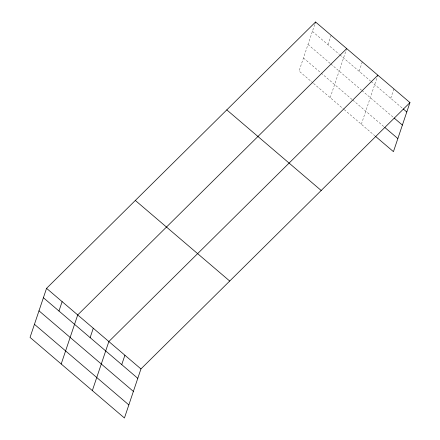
<?xml version="1.0" encoding="UTF-8"?>
<svg xmlns="http://www.w3.org/2000/svg" width="440" height="440" viewBox="0 0 440 440"><rect width="100%" height="100%" fill="white"/><g stroke="black" fill="none" stroke-linecap="round" stroke-linejoin="round"><path stroke-width="0.33" stroke-dasharray="2.2 1.65" d="M314.721 24.503L299.052 71.066L313.066 83.034M327.976 44.688L331.139 35.299M330.198 97.658L346.5 49.225M359.123 71.286L362.285 61.897M361.35 124.256L377.647 75.818M390.748 98.285L393.905 88.897M312.4 31.389L339.4 54.439M339.916 54.885L370.546 81.037M371.063 81.483L402.65 108.449M307.995 44.484L330.319 63.542M330.836 63.987L361.466 90.139M361.988 90.585L393.586 117.563M303.457 57.97L320.59 72.6M321.107 73.046L352.259 99.638M352.776 100.084L383.873 126.632M313.588 83.474L343.695 109.186M344.218 109.626L374.809 135.751"/><path stroke-width="0.66" d="M46.558 288.343L30.047 337.403L124.438 418L140.948 368.935L409.954 102.597L315.562 22L46.558 288.343L140.948 368.935M58.971 311.031L62.134 301.637M61.199 364.001L77.71 314.936L346.709 48.598M90.123 337.629L93.28 328.235M92.345 390.599L108.856 341.534L377.861 75.196M121.743 364.628L124.905 355.234M315.139 23.254L315.562 22M409.954 102.597L393.443 151.657L375.326 136.191M403.167 108.895L406.791 111.986M394.103 118.008L402.386 125.081M384.907 127.518L397.848 138.567M226.793 109.89L321.184 190.487M135.328 200.448L229.719 281.045M43.401 297.732L137.792 378.329M38.995 310.822L133.386 391.418M34.452 324.313L128.843 404.91"/></g></svg>
